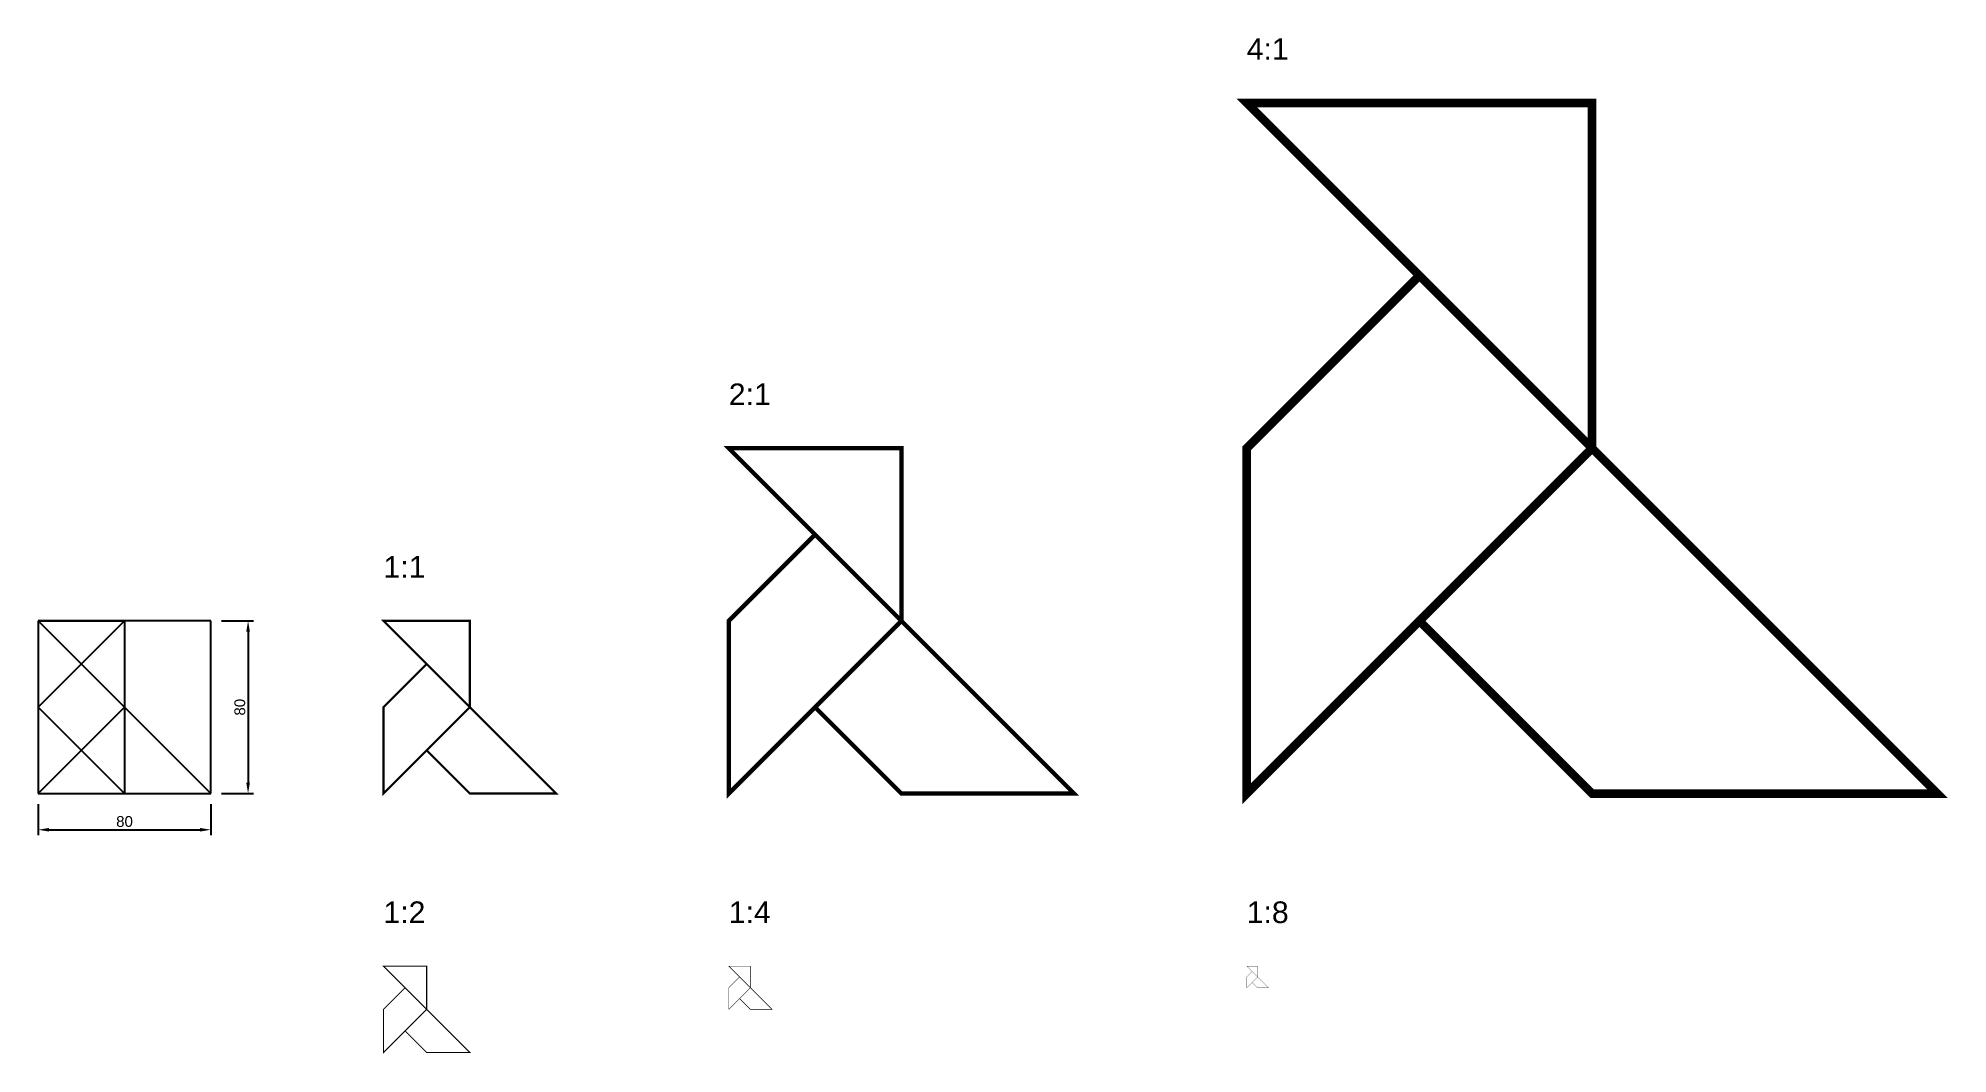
# Model space of a CAD drawing. Header units: millimetres. Extents: x 2344 to 3229, y 1778 to 2248.
import ezdxf

# ---------------------------------------------------------------- set-up
doc = ezdxf.new("R2010")
doc.units = ezdxf.units.MM
doc.layers.add('COTAS', color=252, linetype='Continuous')
doc.styles.get("Standard").update_dxf_attribs({"font": 'arial.ttf'})
doc.dimstyles.new('ISO-25', dxfattribs={"dimtxt": 5, "dimasz": 5, "dimexe": 2.5, "dimexo": 5, "dimgap": 1.25, "dimtad": 1, "dimtxsty": 'Standard', "dimcen": 5, "dimadec": 0, "dimazin": 0, "dimtfac": 1, "dimtmove": 0, "dimatfit": 3, "dimfxl": 1, "dimarcsym": 0})

# ---------------------------------------------------------------- blocks, each defined once
blk = doc.blocks.new('*D2')
at = {"layer": 'COTAS', "color": 0, "lineweight": -2, "transparency": 16777216}
for p, q in [((2344.38, 1893.4), (2344.38, 1879.11)), ((2424.38, 1893.4), (2424.38, 1879.11)), ((2349.38, 1881.61), (2419.38, 1881.61))]:
    blk.add_line(p, q, dxfattribs=at)
at = {"layer": 'COTAS', "color": 0, "transparency": 16777216}
for points in [[(2349.38, 1882.45), (2349.38, 1880.78), (2344.38, 1881.61)], [(2419.38, 1882.45), (2419.38, 1880.78), (2424.38, 1881.61)]]:
    blk.add_solid(points, dxfattribs=at)
at = {"layer": 'Defpoints', "color": 0, "transparency": 16777216}
for p in [(2344.38, 1898.4), (2424.38, 1898.4), (2424.38, 1881.61)]:
    blk.add_point(p, dxfattribs=at)
at = {"layer": 'COTAS', "color": 0, "transparency": 16777216, "insert": (2384.38, 1885.42), "char_height": 5, "attachment_point": 5}
blk.add_mtext('80', dxfattribs=at)
blk = doc.blocks.new('*D3')
at = {"layer": 'COTAS', "color": 0, "lineweight": -2, "transparency": 16777216}
for p, q in [((2429.38, 1978.4), (2444.13, 1978.4)), ((2441.63, 1973.4), (2441.63, 1903.4)), ((2429.38, 1898.4), (2444.13, 1898.4))]:
    blk.add_line(p, q, dxfattribs=at)
at = {"layer": 'COTAS', "color": 0, "transparency": 16777216}
for points in [[(2440.8, 1973.4), (2442.47, 1973.4), (2441.63, 1978.4)], [(2440.8, 1903.4), (2442.47, 1903.4), (2441.63, 1898.4)]]:
    blk.add_solid(points, dxfattribs=at)
at = {"layer": 'Defpoints', "color": 0, "transparency": 16777216}
for p in [(2424.38, 1978.4), (2424.38, 1898.4), (2441.63, 1898.4)]:
    blk.add_point(p, dxfattribs=at)
at = {"layer": 'COTAS', "color": 0, "transparency": 16777216, "insert": (2437.83, 1938.4), "char_height": 5, "attachment_point": 5, "rotation": 90}
blk.add_mtext('80', dxfattribs=at)

msp = doc.modelspace()

# ---------------------------------------------------------------- linework, layer by layer
for points, const_width in [([(2984.378, 1978.401), (3064.378, 2058.401), (2904.378, 2218.401), (3064.378, 2218.401), (3064.378, 2058.401), (3224.378, 1898.401), (3064.378, 1898.401), (2984.378, 1978.401), (2904.378, 1898.401), (2904.378, 2058.401), (2984.378, 2138.401), (2904.378, 2058.401)], 4), ([(2704.378, 1938.401), (2744.378, 1978.401), (2664.378, 2058.401), (2744.378, 2058.401), (2744.378, 1978.401), (2824.378, 1898.401), (2744.378, 1898.401), (2704.378, 1938.401), (2664.378, 1898.401), (2664.378, 1978.401), (2704.378, 2018.401), (2664.378, 1978.401)], 2), ([(2524.378, 1918.401), (2544.378, 1938.401), (2504.378, 1978.401), (2544.378, 1978.401), (2544.378, 1938.401), (2584.378, 1898.401), (2544.378, 1898.401), (2524.378, 1918.401), (2504.378, 1898.401), (2504.378, 1938.401), (2524.378, 1958.401), (2504.378, 1938.401)], 1), ([(2514.378, 1788.401), (2524.378, 1798.401), (2504.378, 1818.401), (2524.378, 1818.401), (2524.378, 1798.401), (2544.378, 1778.401), (2524.378, 1778.401), (2514.378, 1788.401), (2504.378, 1778.401), (2504.378, 1798.401), (2514.378, 1808.401), (2504.378, 1798.401)], 0.5), ([(2669.378, 1803.401), (2674.378, 1808.401), (2664.378, 1818.401), (2674.378, 1818.401), (2674.378, 1808.401), (2684.378, 1798.401), (2674.378, 1798.401), (2669.378, 1803.401), (2664.378, 1798.401), (2664.378, 1808.401), (2669.378, 1813.401), (2664.378, 1808.401)], 0.25), ([(2906.878, 1810.901), (2909.378, 1813.401), (2904.378, 1818.401), (2909.378, 1818.401), (2909.378, 1813.401), (2914.378, 1808.401), (2909.378, 1808.401), (2906.878, 1810.901), (2904.378, 1808.401), (2904.378, 1813.401), (2906.878, 1815.901), (2904.378, 1813.401)], 0.125)]:
    msp.add_lwpolyline(points, dxfattribs=dict(const_width=const_width))
at = {"layer": 'COTAS'}
for p, q in [((2344.378, 1978.401), (2424.378, 1898.401)), ((2384.378, 1978.401), (2344.378, 1938.401)), ((2424.378, 1978.401), (2344.378, 1978.401)), ((2344.378, 1978.401), (2344.378, 1898.401)), ((2384.378, 1978.401), (2384.378, 1898.401)), ((2424.378, 1898.401), (2424.378, 1978.401)), ((2344.378, 1898.401), (2384.378, 1938.401)), ((2344.378, 1938.401), (2384.378, 1898.401)), ((2344.378, 1898.401), (2424.378, 1898.401))]:
    msp.add_line(p, q, dxfattribs=at)
msp.add_lwpolyline([(2344.378, 1978.401), (2384.378, 1978.401)], dxfattribs=at)

# ---------------------------------------------------------------- texts
for s, p in [('4:1', (2904.378, 2238.401)), ('2:1', (2664.378, 2078.401)), ('1:1', (2504.378, 1998.401)), ('1:2', (2504.378, 1838.401)), ('1:4', (2664.378, 1838.401)), ('1:8', (2904.378, 1838.401))]:
    msp.add_text(s, height=10).set_placement(p)

# ---------------------------------------------------------------- dimensions: what is measured, and where the dimension line sits
dim = msp.add_linear_dim(base=(2441.632, 1898.401), p1=(2424.378, 1978.401), p2=(2424.378, 1898.401), angle=90, dimstyle='ISO-25', dxfattribs=at)
dim.commit()
dim.dimension.update_dxf_attribs({"geometry": '*D3', "text_midpoint": (2437.829, 1938.401)})
dim = msp.add_linear_dim(base=(2424.378, 1881.615), p1=(2344.378, 1898.401), p2=(2424.378, 1898.401), dimstyle='ISO-25', dxfattribs=at)
dim.commit()
dim.dimension.update_dxf_attribs({"geometry": '*D2', "text_midpoint": (2384.378, 1885.418)})

doc.saveas('drawing.dxf')
